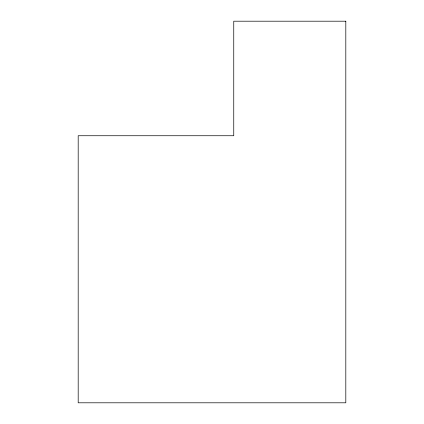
<?xml version="1.0" encoding="UTF-8"?>
<svg xmlns="http://www.w3.org/2000/svg" width="424" height="424" viewBox="0 0 424 424"><rect width="100%" height="100%" fill="white"/><g stroke="black" fill="none" stroke-linecap="round" stroke-linejoin="round"><path stroke-width="0.64" d="M345.809 21.2L233.751 21.2L233.751 135.733L78.191 135.733L78.191 402.8L345.809 402.8L345.809 21.2"/></g></svg>
